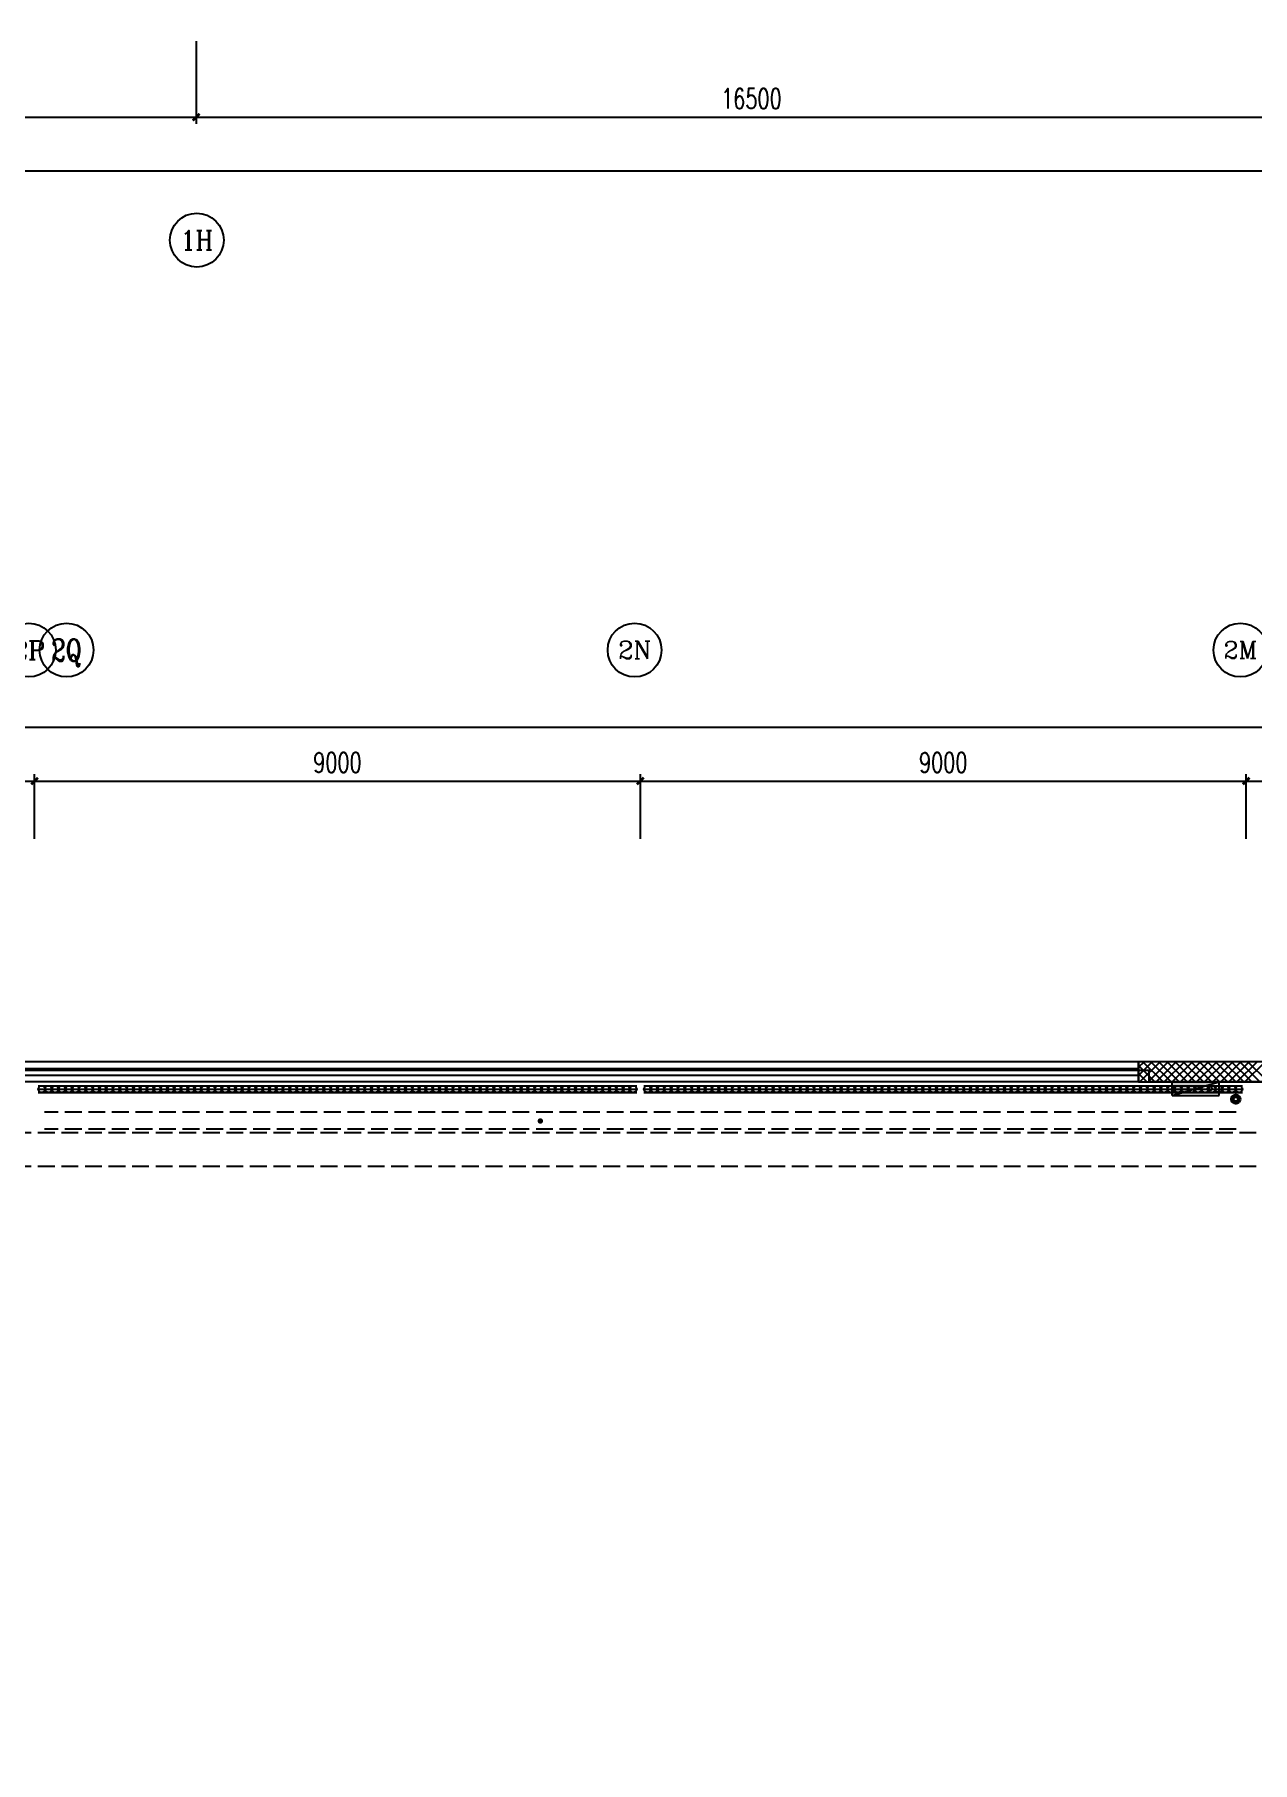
# Model space of a CAD drawing. Extents: x -474411 to 577939, y 0 to 1014176.
# Drawn here: x -245854 to -227760, y 712810 to 738480 of the extents above; entities that cross this region are included whole.
import ezdxf
from ezdxf.enums import TextEntityAlignment as Align

# ---------------------------------------------------------------- set-up
doc = ezdxf.new("R2010")
doc.units = 0
doc.header["$LTSCALE"] = 1000
doc.header["$MEASUREMENT"] = 0
doc.linetypes.add('DASH', pattern=[0.35, 0.25, -0.1])
doc.layers.get('Defpoints').update_dxf_attribs({"color": 210})
for name, color, linetype in [('A-AXIS-D', 1, 'Continuous'), ('A-AXIS-SYMB', 3, 'Continuous'), ('A-HATCH-2', 251, 'Continuous'), ('A-SFCE', 30, 'Continuous'), ('A-WINDOW', 140, 'Continuous'), ('AS-WALL', 40, 'Continuous'), ('AS-结构边线层', 200, 'Continuous'), ('DIM_SYMB', 3, 'Continuous'), ('PUB_HATCH', 8, 'Continuous'), ('PUB_TEXT', 7, 'Continuous'), ('SB_ZF消火栓', 10, 'Continuous')]:
    doc.layers.add(name, color=color, linetype=linetype)
doc.layers.add('LG-ZF消防', color=1, linetype='Continuous', lineweight=60)
doc.styles.add('_TCH_AXIS', font='COMPLEX', dxfattribs={"bigfont": 'GBCBIG'})
doc.styles.add('_TCH_DIM_T3', font='SIMPLEX', dxfattribs={"width": 0.705882, "bigfont": 'GBCBIG'})
doc.dimstyles.new('_TCH_ARCH&&100', dxfattribs={"dimtxt": 297.5, "dimasz": 100, "dimexe": 100, "dimexo": 100, "dimgap": 126.25, "dimtad": 1, "dimdec": 0, "dimzin": 0, "dimdsep": 46, "dimtxsty": '_TCH_DIM_T3', "dimblk": 'ARCHTICK', "dimcen": 0.09, "dimclrt": 7, "dimazin": 2, "dimtfac": 1, "dimtdec": 0, "dimtix": 1, "dimtmove": 2, "dimatfit": 3, "dimfxl": 0, "dimtolj": 1, "dimtzin": 0, "dimarcsym": 0})

# ---------------------------------------------------------------- blocks, each defined once
blk = doc.blocks.new('42343243')
at = {"color": 8}
for p, q in [((-229454, 1223170), (-250354, 1223170)), ((-250354, 1223070), (-229454, 1223070)), ((-250354, 1222970), (-229454, 1222970)), ((-229454, 1222870), (-229454, 1223170)), ((-229454, 1222870), (-250354, 1222870))]:
    blk.add_line(p, q, dxfattribs=at)
at = {"layer": 'AS-WALL', "color": 8}
for p, q in [((-227154, 1223170), (-229454, 1223170)), ((-229454, 1223170), (-229454, 1222870)), ((-229454, 1222870), (-227454, 1222870))]:
    blk.add_line(p, q, dxfattribs=at)
at = {"layer": 'PUB_HATCH', "color": 8, "linetype": 'Continuous'}
for p, q in [((-229454, 1223087), (-229371, 1223170)), ((-229454, 1222967), (-229251, 1223170)), ((-229209, 1222870), (-229454, 1223115)), ((-229329, 1222870), (-229454, 1222995)), ((-229431, 1222870), (-229131, 1223170)), ((-229089, 1222870), (-229389, 1223170)), ((-229311, 1222870), (-229011, 1223170)), ((-228969, 1222870), (-229269, 1223170)), ((-229191, 1222870), (-228891, 1223170)), ((-228849, 1222870), (-229149, 1223170)), ((-229071, 1222870), (-228771, 1223170)), ((-228729, 1222870), (-229029, 1223170)), ((-228951, 1222870), (-228651, 1223170)), ((-228609, 1222870), (-228909, 1223170)), ((-228831, 1222870), (-228531, 1223170)), ((-228489, 1222870), (-228789, 1223170)), ((-228711, 1222870), (-228411, 1223170)), ((-228369, 1222870), (-228669, 1223170)), ((-228591, 1222870), (-228291, 1223170)), ((-228249, 1222870), (-228549, 1223170)), ((-228471, 1222870), (-228171, 1223170)), ((-228129, 1222870), (-228429, 1223170)), ((-228351, 1222870), (-228051, 1223170)), ((-228009, 1222870), (-228309, 1223170)), ((-228231, 1222870), (-227931, 1223170)), ((-227889, 1222870), (-228189, 1223170)), ((-228111, 1222870), (-227811, 1223170)), ((-227769, 1222870), (-228069, 1223170)), ((-227991, 1222870), (-227691, 1223170)), ((-227649, 1222870), (-227949, 1223170)), ((-227871, 1222870), (-227571, 1223170)), ((-227529, 1222870), (-227829, 1223170)), ((-229449, 1222870), (-229454, 1222875))]:
    blk.add_line(p, q, dxfattribs=at)
blk = doc.blocks.new('43243')
at = {"layer": 'AS-结构边线层', "color": 8}
blk.add_lwpolyline([(-200454, 722920), (-210494, 722920), (-210494, 723090), (-223514, 723090), (-223514, 722920), (-225354, 722920), (-225354, 722470), (-227454, 722470), (-227454, 722920), (-229294, 722920), (-229294, 723090), (-250514, 723090), (-250514, 722920), (-252354, 722920), (-252354, 722470), (-254454, 722470), (-254454, 722920), (-264361, 722920), (-285754, 656986)], dxfattribs=at)
blk = doc.blocks.new('w42343')
at = {"layer": 'A-HATCH-2', "linetype": 'DASH'}
for p, q in [((-263654, 722170), (-128354, 722170)), ((-263654, 721670), (-128354, 721670))]:
    blk.add_line(p, q, dxfattribs=at)
blk = doc.blocks.new('34242343243')
at = {"color": 8}
for p, q in [((-245800, 722864), (-245699, 722864)), ((-245800, 722814), (-245699, 722814)), ((-245800, 722764), (-245699, 722764)), ((-245699, 722864), (-245598, 722864)), ((-245699, 722814), (-245598, 722814)), ((-245699, 722764), (-245598, 722764)), ((-245598, 722864), (-245497, 722864)), ((-245598, 722814), (-245497, 722814)), ((-245598, 722764), (-245497, 722764)), ((-245497, 722864), (-245396, 722864)), ((-245497, 722814), (-245396, 722814)), ((-245497, 722764), (-245396, 722764)), ((-245396, 722864), (-245295, 722864)), ((-245396, 722814), (-245295, 722814)), ((-245396, 722764), (-245295, 722764)), ((-245295, 722864), (-245194, 722864)), ((-245295, 722814), (-245194, 722814)), ((-245295, 722764), (-245194, 722764)), ((-245194, 722864), (-245093, 722864)), ((-245194, 722814), (-245093, 722814)), ((-245194, 722764), (-245093, 722764)), ((-245093, 722864), (-244992, 722864)), ((-245093, 722814), (-244992, 722814)), ((-245093, 722764), (-244992, 722764)), ((-244992, 722864), (-244891, 722864)), ((-244992, 722814), (-244891, 722814)), ((-244992, 722764), (-244891, 722764)), ((-244891, 722864), (-244790, 722864)), ((-244891, 722814), (-244790, 722814)), ((-244891, 722764), (-244790, 722764)), ((-244790, 722864), (-244689, 722864)), ((-244790, 722814), (-244689, 722814)), ((-244790, 722764), (-244689, 722764)), ((-244689, 722864), (-244588, 722864)), ((-244689, 722814), (-244588, 722814)), ((-244689, 722764), (-244588, 722764)), ((-244588, 722864), (-244487, 722864)), ((-244588, 722814), (-244487, 722814)), ((-244588, 722764), (-244487, 722764)), ((-244487, 722864), (-244386, 722864)), ((-244487, 722814), (-244386, 722814)), ((-244487, 722764), (-244386, 722764)), ((-244386, 722864), (-244285, 722864)), ((-244386, 722814), (-244285, 722814)), ((-244386, 722764), (-244285, 722764)), ((-244285, 722864), (-244183, 722864)), ((-244285, 722814), (-244183, 722814)), ((-244285, 722764), (-244183, 722764)), ((-244183, 722864), (-244082, 722864)), ((-244183, 722814), (-244082, 722814)), ((-244183, 722764), (-244082, 722764)), ((-244082, 722864), (-243981, 722864)), ((-244082, 722814), (-243981, 722814)), ((-244082, 722764), (-243981, 722764)), ((-243981, 722864), (-243880, 722864)), ((-243981, 722814), (-243880, 722814)), ((-243981, 722764), (-243880, 722764)), ((-243880, 722864), (-243779, 722864)), ((-243880, 722814), (-243779, 722814)), ((-243880, 722764), (-243779, 722764)), ((-243779, 722864), (-243678, 722864)), ((-243779, 722814), (-243678, 722814)), ((-243779, 722764), (-243678, 722764)), ((-243678, 722864), (-243577, 722864)), ((-243678, 722814), (-243577, 722814)), ((-243678, 722764), (-243577, 722764)), ((-243577, 722864), (-243476, 722864)), ((-243577, 722814), (-243476, 722814)), ((-243577, 722764), (-243476, 722764)), ((-243476, 722864), (-243375, 722864)), ((-243476, 722814), (-243375, 722814)), ((-243476, 722764), (-243375, 722764)), ((-243375, 722864), (-243274, 722864)), ((-243375, 722814), (-243274, 722814)), ((-243375, 722764), (-243274, 722764)), ((-243274, 722864), (-243173, 722864)), ((-243274, 722814), (-243173, 722814)), ((-243274, 722764), (-243173, 722764)), ((-243173, 722864), (-243072, 722864)), ((-243173, 722814), (-243072, 722814)), ((-243173, 722764), (-243072, 722764)), ((-243072, 722864), (-242971, 722864)), ((-243072, 722814), (-242971, 722814)), ((-243072, 722764), (-242971, 722764)), ((-242971, 722864), (-242870, 722864)), ((-242971, 722814), (-242870, 722814)), ((-242971, 722764), (-242870, 722764)), ((-242870, 722864), (-242769, 722864)), ((-242870, 722814), (-242769, 722814)), ((-242870, 722764), (-242769, 722764)), ((-242769, 722864), (-242668, 722864)), ((-242769, 722814), (-242668, 722814)), ((-242769, 722764), (-242668, 722764)), ((-242668, 722864), (-242567, 722864)), ((-242668, 722814), (-242567, 722814)), ((-242668, 722764), (-242567, 722764)), ((-242567, 722864), (-242466, 722864)), ((-242567, 722814), (-242466, 722814)), ((-242567, 722764), (-242466, 722764)), ((-242466, 722864), (-242365, 722864)), ((-242466, 722814), (-242365, 722814)), ((-242466, 722764), (-242365, 722764)), ((-242365, 722864), (-242264, 722864)), ((-242365, 722814), (-242264, 722814)), ((-242365, 722764), (-242264, 722764)), ((-242264, 722864), (-242163, 722864)), ((-242264, 722814), (-242163, 722814)), ((-242264, 722764), (-242163, 722764)), ((-242163, 722864), (-242062, 722864)), ((-242163, 722814), (-242062, 722814)), ((-242163, 722764), (-242062, 722764)), ((-242062, 722864), (-241960, 722864)), ((-242062, 722814), (-241960, 722814)), ((-242062, 722764), (-241960, 722764)), ((-241960, 722864), (-241859, 722864)), ((-241960, 722814), (-241859, 722814)), ((-241960, 722764), (-241859, 722764)), ((-241859, 722864), (-241758, 722864)), ((-241859, 722814), (-241758, 722814)), ((-241859, 722764), (-241758, 722764)), ((-241758, 722864), (-241657, 722864)), ((-241758, 722814), (-241657, 722814)), ((-241758, 722764), (-241657, 722764)), ((-241657, 722864), (-241556, 722864)), ((-241657, 722814), (-241556, 722814)), ((-241657, 722764), (-241556, 722764)), ((-241556, 722864), (-241455, 722864)), ((-241556, 722814), (-241455, 722814)), ((-241556, 722764), (-241455, 722764)), ((-241455, 722864), (-241354, 722864)), ((-241455, 722814), (-241354, 722814)), ((-241455, 722764), (-241354, 722764)), ((-241354, 722864), (-241253, 722864)), ((-241354, 722814), (-241253, 722814)), ((-241354, 722764), (-241253, 722764)), ((-241253, 722864), (-241152, 722864)), ((-241253, 722814), (-241152, 722814)), ((-241253, 722764), (-241152, 722764)), ((-241152, 722864), (-241051, 722864)), ((-241152, 722814), (-241051, 722814)), ((-241152, 722764), (-241051, 722764)), ((-241051, 722864), (-240950, 722864)), ((-241051, 722814), (-240950, 722814)), ((-241051, 722764), (-240950, 722764)), ((-240950, 722864), (-240849, 722864)), ((-240950, 722814), (-240849, 722814)), ((-240950, 722764), (-240849, 722764)), ((-240849, 722864), (-240748, 722864)), ((-240849, 722814), (-240748, 722814)), ((-240849, 722764), (-240748, 722764)), ((-240748, 722864), (-240647, 722864)), ((-240748, 722814), (-240647, 722814)), ((-240748, 722764), (-240647, 722764)), ((-240647, 722864), (-240546, 722864)), ((-240647, 722814), (-240546, 722814)), ((-240647, 722764), (-240546, 722764)), ((-240546, 722864), (-240445, 722864)), ((-240546, 722814), (-240445, 722814)), ((-240546, 722764), (-240445, 722764)), ((-240445, 722864), (-240344, 722864)), ((-240445, 722814), (-240344, 722814)), ((-240445, 722764), (-240344, 722764)), ((-240344, 722864), (-240243, 722864)), ((-240344, 722814), (-240243, 722814)), ((-240344, 722764), (-240243, 722764)), ((-240243, 722864), (-240142, 722864)), ((-240243, 722814), (-240142, 722814)), ((-240243, 722764), (-240142, 722764)), ((-240142, 722864), (-240041, 722864)), ((-240142, 722814), (-240041, 722814)), ((-240142, 722764), (-240041, 722764)), ((-240041, 722864), (-239940, 722864)), ((-240041, 722814), (-239940, 722814)), ((-240041, 722764), (-239940, 722764)), ((-239940, 722864), (-239839, 722864)), ((-239940, 722814), (-239839, 722814)), ((-239940, 722764), (-239839, 722764)), ((-239839, 722864), (-239737, 722864)), ((-239839, 722814), (-239737, 722814)), ((-239839, 722764), (-239737, 722764)), ((-239737, 722864), (-239636, 722864)), ((-239737, 722814), (-239636, 722814)), ((-239737, 722764), (-239636, 722764)), ((-239636, 722864), (-239535, 722864)), ((-239636, 722814), (-239535, 722814)), ((-239636, 722764), (-239535, 722764)), ((-239535, 722864), (-239434, 722864)), ((-239535, 722814), (-239434, 722814)), ((-239535, 722764), (-239434, 722764)), ((-239434, 722864), (-239333, 722864)), ((-239434, 722814), (-239333, 722814)), ((-239434, 722764), (-239333, 722764)), ((-239333, 722864), (-239232, 722864)), ((-239333, 722814), (-239232, 722814)), ((-239333, 722764), (-239232, 722764)), ((-239232, 722864), (-239131, 722864)), ((-239232, 722814), (-239131, 722814)), ((-239232, 722764), (-239131, 722764)), ((-239131, 722864), (-239030, 722864)), ((-239131, 722814), (-239030, 722814)), ((-239131, 722764), (-239030, 722764)), ((-239030, 722864), (-238929, 722864)), ((-239030, 722814), (-238929, 722814)), ((-239030, 722764), (-238929, 722764)), ((-238929, 722864), (-238828, 722864)), ((-238929, 722814), (-238828, 722814)), ((-238929, 722764), (-238828, 722764)), ((-238828, 722864), (-238727, 722864)), ((-238828, 722814), (-238727, 722814)), ((-238828, 722764), (-238727, 722764)), ((-238727, 722864), (-238626, 722864)), ((-238727, 722814), (-238626, 722814)), ((-238727, 722764), (-238626, 722764)), ((-238626, 722864), (-238525, 722864)), ((-238626, 722814), (-238525, 722814)), ((-238626, 722764), (-238525, 722764)), ((-238525, 722864), (-238424, 722864)), ((-238525, 722814), (-238424, 722814)), ((-238525, 722764), (-238424, 722764)), ((-238424, 722864), (-238323, 722864)), ((-238424, 722814), (-238323, 722814)), ((-238424, 722764), (-238323, 722764)), ((-238323, 722864), (-238222, 722864)), ((-238323, 722814), (-238222, 722814)), ((-238323, 722764), (-238222, 722764)), ((-238222, 722864), (-238121, 722864)), ((-238222, 722814), (-238121, 722814)), ((-238222, 722764), (-238121, 722764)), ((-238121, 722864), (-238020, 722864)), ((-238121, 722814), (-238020, 722814)), ((-238121, 722764), (-238020, 722764)), ((-238020, 722864), (-237919, 722864)), ((-238020, 722814), (-237919, 722814)), ((-238020, 722764), (-237919, 722764)), ((-237919, 722864), (-237818, 722864)), ((-237919, 722814), (-237818, 722814)), ((-237919, 722764), (-237818, 722764)), ((-237818, 722864), (-237717, 722864)), ((-237818, 722814), (-237717, 722814)), ((-237818, 722764), (-237717, 722764)), ((-237717, 722864), (-237616, 722864)), ((-237717, 722814), (-237616, 722814)), ((-237717, 722764), (-237616, 722764)), ((-237616, 722864), (-237514, 722864)), ((-237616, 722814), (-237514, 722814)), ((-237616, 722764), (-237514, 722764)), ((-237514, 722864), (-237413, 722864)), ((-237514, 722814), (-237413, 722814)), ((-237514, 722764), (-237413, 722764)), ((-237413, 722864), (-237312, 722864)), ((-237413, 722814), (-237312, 722814)), ((-237413, 722764), (-237312, 722764)), ((-237312, 722864), (-237211, 722864)), ((-237312, 722814), (-237211, 722814)), ((-237312, 722764), (-237211, 722764)), ((-237211, 722864), (-237110, 722864)), ((-237211, 722814), (-237110, 722814)), ((-237211, 722764), (-237110, 722764)), ((-237110, 722864), (-237009, 722864)), ((-237110, 722814), (-237009, 722814)), ((-237110, 722764), (-237009, 722764)), ((-237009, 722864), (-236908, 722864)), ((-237009, 722814), (-236908, 722814)), ((-237009, 722764), (-236908, 722764)), ((-236800, 722864), (-236699, 722864)), ((-236800, 722814), (-236699, 722814)), ((-236800, 722764), (-236699, 722764)), ((-236699, 722864), (-236598, 722864)), ((-236699, 722814), (-236598, 722814)), ((-236699, 722764), (-236598, 722764)), ((-236598, 722864), (-236497, 722864)), ((-236598, 722814), (-236497, 722814)), ((-236598, 722764), (-236497, 722764)), ((-236497, 722864), (-236396, 722864)), ((-236497, 722814), (-236396, 722814)), ((-236497, 722764), (-236396, 722764)), ((-236396, 722864), (-236295, 722864)), ((-236396, 722814), (-236295, 722814)), ((-236396, 722764), (-236295, 722764)), ((-236295, 722864), (-236194, 722864)), ((-236295, 722814), (-236194, 722814)), ((-236295, 722764), (-236194, 722764)), ((-236194, 722864), (-236093, 722864)), ((-236194, 722814), (-236093, 722814)), ((-236194, 722764), (-236093, 722764)), ((-236093, 722864), (-235992, 722864)), ((-236093, 722814), (-235992, 722814)), ((-236093, 722764), (-235992, 722764)), ((-235992, 722864), (-235891, 722864)), ((-235992, 722814), (-235891, 722814)), ((-235992, 722764), (-235891, 722764)), ((-235891, 722864), (-235790, 722864)), ((-235891, 722814), (-235790, 722814)), ((-235891, 722764), (-235790, 722764)), ((-235790, 722864), (-235689, 722864)), ((-235790, 722814), (-235689, 722814)), ((-235790, 722764), (-235689, 722764)), ((-235689, 722864), (-235588, 722864)), ((-235689, 722814), (-235588, 722814)), ((-235689, 722764), (-235588, 722764)), ((-235588, 722864), (-235487, 722864)), ((-235588, 722814), (-235487, 722814)), ((-235588, 722764), (-235487, 722764)), ((-235487, 722864), (-235386, 722864)), ((-235487, 722814), (-235386, 722814)), ((-235487, 722764), (-235386, 722764)), ((-235386, 722864), (-235285, 722864)), ((-235386, 722814), (-235285, 722814)), ((-235386, 722764), (-235285, 722764)), ((-235285, 722864), (-235183, 722864)), ((-235285, 722814), (-235183, 722814)), ((-235285, 722764), (-235183, 722764)), ((-235183, 722864), (-235082, 722864)), ((-235183, 722814), (-235082, 722814)), ((-235183, 722764), (-235082, 722764)), ((-235082, 722864), (-234981, 722864)), ((-235082, 722814), (-234981, 722814)), ((-235082, 722764), (-234981, 722764)), ((-234981, 722864), (-234880, 722864)), ((-234981, 722814), (-234880, 722814)), ((-234981, 722764), (-234880, 722764)), ((-234880, 722864), (-234779, 722864)), ((-234880, 722814), (-234779, 722814)), ((-234880, 722764), (-234779, 722764)), ((-234779, 722864), (-234678, 722864)), ((-234779, 722814), (-234678, 722814)), ((-234779, 722764), (-234678, 722764)), ((-234678, 722864), (-234577, 722864)), ((-234678, 722814), (-234577, 722814)), ((-234678, 722764), (-234577, 722764)), ((-234577, 722864), (-234476, 722864)), ((-234577, 722814), (-234476, 722814)), ((-234577, 722764), (-234476, 722764)), ((-234476, 722864), (-234375, 722864)), ((-234476, 722814), (-234375, 722814)), ((-234476, 722764), (-234375, 722764)), ((-234375, 722864), (-234274, 722864)), ((-234375, 722814), (-234274, 722814)), ((-234375, 722764), (-234274, 722764)), ((-234274, 722864), (-234173, 722864)), ((-234274, 722814), (-234173, 722814)), ((-234274, 722764), (-234173, 722764)), ((-234173, 722864), (-234072, 722864)), ((-234173, 722814), (-234072, 722814)), ((-234173, 722764), (-234072, 722764)), ((-234072, 722864), (-233971, 722864)), ((-234072, 722814), (-233971, 722814)), ((-234072, 722764), (-233971, 722764)), ((-233971, 722864), (-233870, 722864)), ((-233971, 722814), (-233870, 722814)), ((-233971, 722764), (-233870, 722764)), ((-233870, 722864), (-233769, 722864)), ((-233870, 722814), (-233769, 722814)), ((-233870, 722764), (-233769, 722764)), ((-233769, 722864), (-233668, 722864)), ((-233769, 722814), (-233668, 722814)), ((-233769, 722764), (-233668, 722764)), ((-233668, 722864), (-233567, 722864)), ((-233668, 722814), (-233567, 722814)), ((-233668, 722764), (-233567, 722764)), ((-233567, 722864), (-233466, 722864)), ((-233567, 722814), (-233466, 722814)), ((-233567, 722764), (-233466, 722764)), ((-233466, 722864), (-233365, 722864)), ((-233466, 722814), (-233365, 722814)), ((-233466, 722764), (-233365, 722764)), ((-233365, 722864), (-233264, 722864)), ((-233365, 722814), (-233264, 722814)), ((-233365, 722764), (-233264, 722764)), ((-233264, 722864), (-233163, 722864)), ((-233264, 722814), (-233163, 722814)), ((-233264, 722764), (-233163, 722764)), ((-233163, 722864), (-233062, 722864)), ((-233163, 722814), (-233062, 722814)), ((-233163, 722764), (-233062, 722764)), ((-233062, 722864), (-232960, 722864)), ((-233062, 722814), (-232960, 722814)), ((-233062, 722764), (-232960, 722764)), ((-232960, 722864), (-232859, 722864)), ((-232960, 722814), (-232859, 722814)), ((-232960, 722764), (-232859, 722764)), ((-232859, 722864), (-232758, 722864)), ((-232859, 722814), (-232758, 722814)), ((-232859, 722764), (-232758, 722764)), ((-232758, 722864), (-232657, 722864)), ((-232758, 722814), (-232657, 722814)), ((-232758, 722764), (-232657, 722764)), ((-232657, 722864), (-232556, 722864)), ((-232657, 722814), (-232556, 722814)), ((-232657, 722764), (-232556, 722764)), ((-232556, 722864), (-232455, 722864)), ((-232556, 722814), (-232455, 722814)), ((-232556, 722764), (-232455, 722764)), ((-232455, 722864), (-232354, 722864)), ((-232455, 722814), (-232354, 722814)), ((-232455, 722764), (-232354, 722764)), ((-232354, 722864), (-232253, 722864)), ((-232354, 722814), (-232253, 722814)), ((-232354, 722764), (-232253, 722764)), ((-232253, 722864), (-232152, 722864)), ((-232253, 722814), (-232152, 722814)), ((-232253, 722764), (-232152, 722764)), ((-232152, 722864), (-232051, 722864)), ((-232152, 722814), (-232051, 722814)), ((-232152, 722764), (-232051, 722764)), ((-232051, 722864), (-231950, 722864)), ((-232051, 722814), (-231950, 722814)), ((-232051, 722764), (-231950, 722764)), ((-231950, 722864), (-231849, 722864)), ((-231950, 722814), (-231849, 722814)), ((-231950, 722764), (-231849, 722764)), ((-231849, 722864), (-231748, 722864)), ((-231849, 722814), (-231748, 722814)), ((-231849, 722764), (-231748, 722764)), ((-231748, 722864), (-231647, 722864)), ((-231748, 722814), (-231647, 722814)), ((-231748, 722764), (-231647, 722764)), ((-231647, 722864), (-231546, 722864)), ((-231647, 722814), (-231546, 722814)), ((-231647, 722764), (-231546, 722764)), ((-231546, 722864), (-231445, 722864)), ((-231546, 722814), (-231445, 722814)), ((-231546, 722764), (-231445, 722764)), ((-231445, 722864), (-231344, 722864)), ((-231445, 722814), (-231344, 722814)), ((-231445, 722764), (-231344, 722764)), ((-231344, 722864), (-231243, 722864)), ((-231344, 722814), (-231243, 722814)), ((-231344, 722764), (-231243, 722764)), ((-231243, 722864), (-231142, 722864)), ((-231243, 722814), (-231142, 722814)), ((-231243, 722764), (-231142, 722764)), ((-231142, 722864), (-231041, 722864)), ((-231142, 722814), (-231041, 722814)), ((-231142, 722764), (-231041, 722764)), ((-231041, 722864), (-230940, 722864)), ((-231041, 722814), (-230940, 722814)), ((-231041, 722764), (-230940, 722764)), ((-230940, 722864), (-230839, 722864)), ((-230940, 722814), (-230839, 722814)), ((-230940, 722764), (-230839, 722764)), ((-230839, 722864), (-230737, 722864)), ((-230839, 722814), (-230737, 722814)), ((-230839, 722764), (-230737, 722764)), ((-230737, 722864), (-230636, 722864)), ((-230737, 722814), (-230636, 722814)), ((-230737, 722764), (-230636, 722764)), ((-230636, 722864), (-230535, 722864)), ((-230636, 722814), (-230535, 722814)), ((-230636, 722764), (-230535, 722764)), ((-230535, 722864), (-230434, 722864)), ((-230535, 722814), (-230434, 722814)), ((-230535, 722764), (-230434, 722764)), ((-230434, 722864), (-230333, 722864)), ((-230434, 722814), (-230333, 722814)), ((-230434, 722764), (-230333, 722764)), ((-230333, 722864), (-230232, 722864)), ((-230333, 722814), (-230232, 722814)), ((-230333, 722764), (-230232, 722764)), ((-230232, 722864), (-230131, 722864)), ((-230232, 722814), (-230131, 722814)), ((-230232, 722764), (-230131, 722764)), ((-230131, 722864), (-230030, 722864)), ((-230131, 722814), (-230030, 722814)), ((-230131, 722764), (-230030, 722764)), ((-230030, 722864), (-229929, 722864)), ((-230030, 722814), (-229929, 722814)), ((-230030, 722764), (-229929, 722764)), ((-229929, 722864), (-229828, 722864)), ((-229929, 722814), (-229828, 722814)), ((-229929, 722764), (-229828, 722764)), ((-229828, 722864), (-229727, 722864)), ((-229828, 722814), (-229727, 722814)), ((-229828, 722764), (-229727, 722764)), ((-229727, 722864), (-229626, 722864)), ((-229727, 722814), (-229626, 722814)), ((-229727, 722764), (-229626, 722764)), ((-229626, 722864), (-229525, 722864)), ((-229626, 722814), (-229525, 722814)), ((-229626, 722764), (-229525, 722764)), ((-229525, 722864), (-229424, 722864)), ((-229525, 722814), (-229424, 722814)), ((-229525, 722764), (-229424, 722764)), ((-229424, 722864), (-229323, 722864)), ((-229424, 722814), (-229323, 722814)), ((-229424, 722764), (-229323, 722764)), ((-229323, 722864), (-229222, 722864)), ((-229323, 722814), (-229222, 722814)), ((-229323, 722764), (-229222, 722764)), ((-229222, 722864), (-229121, 722864)), ((-229222, 722814), (-229121, 722814)), ((-229222, 722764), (-229121, 722764)), ((-229121, 722864), (-229020, 722864)), ((-229121, 722814), (-229020, 722814)), ((-229121, 722764), (-229020, 722764)), ((-229020, 722864), (-228919, 722864)), ((-229020, 722814), (-228919, 722814)), ((-229020, 722764), (-228919, 722764)), ((-228919, 722864), (-228818, 722864)), ((-228919, 722814), (-228818, 722814)), ((-228919, 722764), (-228818, 722764)), ((-228818, 722864), (-228717, 722864)), ((-228818, 722814), (-228717, 722814)), ((-228818, 722764), (-228717, 722764)), ((-228717, 722864), (-228616, 722864)), ((-228717, 722814), (-228616, 722814)), ((-228717, 722764), (-228616, 722764)), ((-228616, 722864), (-228514, 722864)), ((-228616, 722814), (-228514, 722814)), ((-228616, 722764), (-228514, 722764)), ((-228514, 722864), (-228413, 722864)), ((-228514, 722814), (-228413, 722814)), ((-228514, 722764), (-228413, 722764)), ((-228413, 722864), (-228312, 722864)), ((-228413, 722814), (-228312, 722814)), ((-228413, 722764), (-228312, 722764)), ((-228312, 722864), (-228211, 722864)), ((-228312, 722814), (-228211, 722814)), ((-228312, 722764), (-228211, 722764)), ((-228211, 722864), (-228110, 722864)), ((-228211, 722814), (-228110, 722814)), ((-228211, 722764), (-228110, 722764)), ((-228110, 722864), (-228009, 722864)), ((-228110, 722814), (-228009, 722814)), ((-228110, 722764), (-228009, 722764)), ((-228009, 722864), (-227908, 722864)), ((-228009, 722814), (-227908, 722814)), ((-228009, 722764), (-227908, 722764))]:
    blk.add_line(p, q, dxfattribs=at)
for centre in [(-245750, 722814), (-245649, 722814), (-245548, 722814), (-245447, 722814), (-245345, 722814), (-245244, 722814), (-245143, 722814), (-245042, 722814), (-244941, 722814), (-244840, 722814), (-244739, 722814), (-244638, 722814), (-244537, 722814), (-244436, 722814), (-244335, 722814), (-244234, 722814), (-244133, 722814), (-244032, 722814), (-243931, 722814), (-243830, 722814), (-243729, 722814), (-243628, 722814), (-243527, 722814), (-243426, 722814), (-243325, 722814), (-243224, 722814), (-243122, 722814), (-243021, 722814), (-242920, 722814), (-242819, 722814), (-242718, 722814), (-242617, 722814), (-242516, 722814), (-242415, 722814), (-242314, 722814), (-242213, 722814), (-242112, 722814), (-242011, 722814), (-241910, 722814), (-241809, 722814), (-241708, 722814), (-241607, 722814), (-241506, 722814), (-241405, 722814), (-241304, 722814), (-241203, 722814), (-241102, 722814), (-241001, 722814), (-240899, 722814), (-240798, 722814), (-240697, 722814), (-240596, 722814), (-240495, 722814), (-240394, 722814), (-240293, 722814), (-240192, 722814), (-240091, 722814), (-239990, 722814), (-239889, 722814), (-239788, 722814), (-239687, 722814), (-239586, 722814), (-239485, 722814), (-239384, 722814), (-239283, 722814), (-239182, 722814), (-239081, 722814), (-238980, 722814), (-238879, 722814), (-238778, 722814), (-238676, 722814), (-238575, 722814), (-238474, 722814), (-238373, 722814), (-238272, 722814), (-238171, 722814), (-238070, 722814), (-237969, 722814), (-237868, 722814), (-237767, 722814), (-237666, 722814), (-237565, 722814), (-237464, 722814), (-237363, 722814), (-237262, 722814), (-237161, 722814), (-237060, 722814), (-236959, 722814), (-236750, 722814), (-236649, 722814), (-236548, 722814), (-236447, 722814), (-236345, 722814), (-236244, 722814), (-236143, 722814), (-236042, 722814), (-235941, 722814), (-235840, 722814), (-235739, 722814), (-235638, 722814), (-235537, 722814), (-235436, 722814), (-235335, 722814), (-235234, 722814), (-235133, 722814), (-235032, 722814), (-234931, 722814), (-234830, 722814), (-234729, 722814), (-234628, 722814), (-234527, 722814), (-234426, 722814), (-234325, 722814), (-234224, 722814), (-234122, 722814), (-234021, 722814), (-233920, 722814), (-233819, 722814), (-233718, 722814), (-233617, 722814), (-233516, 722814), (-233415, 722814), (-233314, 722814), (-233213, 722814), (-233112, 722814), (-233011, 722814), (-232910, 722814), (-232809, 722814), (-232708, 722814), (-232607, 722814), (-232506, 722814), (-232405, 722814), (-232304, 722814), (-232203, 722814), (-232102, 722814), (-232001, 722814), (-231899, 722814), (-231798, 722814), (-231697, 722814), (-231596, 722814), (-231495, 722814), (-231394, 722814), (-231293, 722814), (-231192, 722814), (-231091, 722814), (-230990, 722814), (-230889, 722814), (-230788, 722814), (-230687, 722814), (-230586, 722814), (-230485, 722814), (-230384, 722814), (-230283, 722814), (-230182, 722814), (-230081, 722814), (-229980, 722814), (-229879, 722814), (-229778, 722814), (-229676, 722814), (-229575, 722814), (-229474, 722814), (-229373, 722814), (-229272, 722814), (-229171, 722814), (-229070, 722814), (-228969, 722814), (-228868, 722814), (-228767, 722814), (-228666, 722814), (-228565, 722814), (-228464, 722814), (-228363, 722814), (-228262, 722814), (-228161, 722814), (-228060, 722814), (-227959, 722814)]:
    blk.add_ellipse(centre, major_axis=(-50.5, 0), ratio=0.989654, start_param=3.141593, end_param=9.424778, dxfattribs=at)
blk = doc.blocks.new('234243242332')
at = {"layer": 'SB_ZF消火栓'}
blk.add_hatch(color=8, dxfattribs=at).paths.add_polyline_path([(-228255, 722920), (-228955, 722920), (-228955, 722720)])
at = {"layer": 'LG-ZF消防', "color": 8, "linetype": 'Continuous'}
blk.add_circle((-228009, 722664), 50, dxfattribs=at)
at = {"layer": 'SB_ZF消火栓', "color": 8}
for p, q in [((-228255, 722920), (-228955, 722920)), ((-228955, 722720), (-228955, 722920)), ((-228955, 722720), (-228255, 722920)), ((-228255, 722720), (-228255, 722920)), ((-228955, 722720), (-228255, 722720))]:
    blk.add_line(p, q, dxfattribs=at)
blk.add_circle((-228395, 722820), 32.5, dxfattribs=at)
blk = doc.blocks.new('_ArchTick')
at = {"color": 0, "linetype": 'ByBlock', "const_width": 0.4}
blk.add_lwpolyline([(-0.5, -0.5), (0.5, 0.5)], dxfattribs=at)
blk = doc.blocks.new('*D599')
at = {"layer": 'A-AXIS-D', "color": 0, "lineweight": -2}
for p, q in [((-253954, 738380), (-253954, 737153)), ((-243454, 738380), (-243454, 737153)), ((-253954, 737253), (-243454, 737253))]:
    blk.add_line(p, q, dxfattribs=at)
at = {"layer": 'Defpoints', "color": 0}
for p in [(-253954, 738480), (-243454, 738480), (-243454, 737253)]:
    blk.add_point(p, dxfattribs=at)
at = {"layer": 'A-AXIS-D', "color": 0, "lineweight": -2, "xscale": 100, "yscale": 100, "zscale": 100, "rotation": 180}
blk.add_blockref('_ArchTick', (-253954, 737253), dxfattribs=at)
at = {"layer": 'A-AXIS-D', "color": 0, "lineweight": -2, "xscale": 100, "yscale": 100, "zscale": 100}
blk.add_blockref('_ArchTick', (-243454, 737253), dxfattribs=at)
at = {"layer": 'A-AXIS-D', "color": 7, "insert": (-248704, 737528), "char_height": 297.5, "attachment_point": 5, "style": '_TCH_DIM_T3'}
blk.add_mtext('\\A1;10500', dxfattribs=at)
blk = doc.blocks.new('*D600')
at = {"layer": 'A-AXIS-D', "color": 0, "lineweight": -2}
for p, q in [((-243454, 738380), (-243454, 737153)), ((-226954, 738380), (-226954, 737153)), ((-243454, 737253), (-226954, 737253))]:
    blk.add_line(p, q, dxfattribs=at)
at = {"layer": 'Defpoints', "color": 0}
for p in [(-243454, 738480), (-226954, 738480), (-226954, 737253)]:
    blk.add_point(p, dxfattribs=at)
at = {"layer": 'A-AXIS-D', "color": 0, "lineweight": -2, "xscale": 100, "yscale": 100, "zscale": 100, "rotation": 180}
blk.add_blockref('_ArchTick', (-243454, 737253), dxfattribs=at)
at = {"layer": 'A-AXIS-D', "color": 0, "lineweight": -2, "xscale": 100, "yscale": 100, "zscale": 100}
blk.add_blockref('_ArchTick', (-226954, 737253), dxfattribs=at)
at = {"layer": 'A-AXIS-D', "color": 7, "insert": (-235204, 737528), "char_height": 297.5, "attachment_point": 5, "style": '_TCH_DIM_T3'}
blk.add_mtext('\\A1;16500', dxfattribs=at)
blk = doc.blocks.new('*D610')
at = {"layer": 'A-AXIS-D', "color": 0, "lineweight": -2}
for p, q in [((-254554, 738280), (-254554, 736353)), ((-128054, 738280), (-128054, 736353)), ((-254554, 736453), (-128054, 736453))]:
    blk.add_line(p, q, dxfattribs=at)
at = {"layer": 'Defpoints', "color": 0}
for p in [(-254554, 738380), (-128054, 738380), (-128054, 736453)]:
    blk.add_point(p, dxfattribs=at)
at = {"layer": 'A-AXIS-D', "color": 0, "lineweight": -2, "xscale": 100, "yscale": 100, "zscale": 100, "rotation": 180}
blk.add_blockref('_ArchTick', (-254554, 736453), dxfattribs=at)
at = {"layer": 'A-AXIS-D', "color": 0, "lineweight": -2, "xscale": 100, "yscale": 100, "zscale": 100}
blk.add_blockref('_ArchTick', (-128054, 736453), dxfattribs=at)
at = {"layer": 'A-AXIS-D', "color": 7, "insert": (-191304, 736728), "char_height": 297.5, "attachment_point": 5, "style": '_TCH_DIM_T3'}
blk.add_mtext('\\A1;126500', dxfattribs=at)
blk = doc.blocks.new('*D649')
at = {"layer": 'A-AXIS-D', "color": 0, "lineweight": -2}
for p, q in [((-254854, 726530), (-254854, 727490)), ((-245854, 726530), (-245854, 727490)), ((-254854, 727390), (-245854, 727390))]:
    blk.add_line(p, q, dxfattribs=at)
at = {"layer": 'Defpoints', "color": 0}
for p in [(-245854, 727390), (-254854, 726430), (-245854, 726430)]:
    blk.add_point(p, dxfattribs=at)
at = {"layer": 'A-AXIS-D', "color": 0, "lineweight": -2, "xscale": 100, "yscale": 100, "zscale": 100, "rotation": 180}
blk.add_blockref('_ArchTick', (-254854, 727390), dxfattribs=at)
at = {"layer": 'A-AXIS-D', "color": 0, "lineweight": -2, "xscale": 100, "yscale": 100, "zscale": 100}
blk.add_blockref('_ArchTick', (-245854, 727390), dxfattribs=at)
at = {"layer": 'A-AXIS-D', "color": 7, "insert": (-250354, 727665), "char_height": 297.5, "attachment_point": 5, "style": '_TCH_DIM_T3'}
blk.add_mtext('\\A1;9000', dxfattribs=at)
blk = doc.blocks.new('*D650')
at = {"layer": 'A-AXIS-D', "color": 0, "lineweight": -2}
for p, q in [((-245854, 726530), (-245854, 727490)), ((-236854, 726530), (-236854, 727490)), ((-245854, 727390), (-236854, 727390))]:
    blk.add_line(p, q, dxfattribs=at)
at = {"layer": 'Defpoints', "color": 0}
for p in [(-236854, 727390), (-245854, 726430), (-236854, 726430)]:
    blk.add_point(p, dxfattribs=at)
at = {"layer": 'A-AXIS-D', "color": 0, "lineweight": -2, "xscale": 100, "yscale": 100, "zscale": 100, "rotation": 180}
blk.add_blockref('_ArchTick', (-245854, 727390), dxfattribs=at)
at = {"layer": 'A-AXIS-D', "color": 0, "lineweight": -2, "xscale": 100, "yscale": 100, "zscale": 100}
blk.add_blockref('_ArchTick', (-236854, 727390), dxfattribs=at)
at = {"layer": 'A-AXIS-D', "color": 7, "insert": (-241354, 727665), "char_height": 297.5, "attachment_point": 5, "style": '_TCH_DIM_T3'}
blk.add_mtext('\\A1;9000', dxfattribs=at)
blk = doc.blocks.new('*D651')
at = {"layer": 'A-AXIS-D', "color": 0, "lineweight": -2}
for p, q in [((-236854, 726530), (-236854, 727490)), ((-227854, 726530), (-227854, 727490)), ((-236854, 727390), (-227854, 727390))]:
    blk.add_line(p, q, dxfattribs=at)
at = {"layer": 'Defpoints', "color": 0}
for p in [(-227854, 727390), (-236854, 726430), (-227854, 726430)]:
    blk.add_point(p, dxfattribs=at)
at = {"layer": 'A-AXIS-D', "color": 0, "lineweight": -2, "xscale": 100, "yscale": 100, "zscale": 100, "rotation": 180}
blk.add_blockref('_ArchTick', (-236854, 727390), dxfattribs=at)
at = {"layer": 'A-AXIS-D', "color": 0, "lineweight": -2, "xscale": 100, "yscale": 100, "zscale": 100}
blk.add_blockref('_ArchTick', (-227854, 727390), dxfattribs=at)
at = {"layer": 'A-AXIS-D', "color": 7, "insert": (-232354, 727665), "char_height": 297.5, "attachment_point": 5, "style": '_TCH_DIM_T3'}
blk.add_mtext('\\A1;9000', dxfattribs=at)
blk = doc.blocks.new('*D652')
at = {"layer": 'A-AXIS-D', "color": 0, "lineweight": -2}
for p, q in [((-227854, 726530), (-227854, 727490)), ((-218854, 726530), (-218854, 727490)), ((-227854, 727390), (-218854, 727390))]:
    blk.add_line(p, q, dxfattribs=at)
at = {"layer": 'Defpoints', "color": 0}
for p in [(-218854, 727390), (-227854, 726430), (-218854, 726430)]:
    blk.add_point(p, dxfattribs=at)
at = {"layer": 'A-AXIS-D', "color": 0, "lineweight": -2, "xscale": 100, "yscale": 100, "zscale": 100, "rotation": 180}
blk.add_blockref('_ArchTick', (-227854, 727390), dxfattribs=at)
at = {"layer": 'A-AXIS-D', "color": 0, "lineweight": -2, "xscale": 100, "yscale": 100, "zscale": 100}
blk.add_blockref('_ArchTick', (-218854, 727390), dxfattribs=at)
at = {"layer": 'A-AXIS-D', "color": 7, "insert": (-223354, 727665), "char_height": 297.5, "attachment_point": 5, "style": '_TCH_DIM_T3'}
blk.add_mtext('\\A1;9000', dxfattribs=at)
blk = doc.blocks.new('*D689')
at = {"layer": 'A-AXIS-D', "color": 0, "lineweight": -2}
for p, q in [((-286054, 726630), (-286054, 728290)), ((-128054, 726630), (-128054, 728290)), ((-286054, 728190), (-128054, 728190))]:
    blk.add_line(p, q, dxfattribs=at)
at = {"layer": 'Defpoints', "color": 0}
for p in [(-128054, 728190), (-286054, 726530), (-128054, 726530)]:
    blk.add_point(p, dxfattribs=at)
at = {"layer": 'A-AXIS-D', "color": 0, "lineweight": -2, "xscale": 100, "yscale": 100, "zscale": 100, "rotation": 180}
blk.add_blockref('_ArchTick', (-286054, 728190), dxfattribs=at)
at = {"layer": 'A-AXIS-D', "color": 0, "lineweight": -2, "xscale": 100, "yscale": 100, "zscale": 100}
blk.add_blockref('_ArchTick', (-128054, 728190), dxfattribs=at)
at = {"layer": 'A-AXIS-D', "color": 7, "insert": (-207054, 728465), "char_height": 297.5, "attachment_point": 5, "style": '_TCH_DIM_T3'}
blk.add_mtext('\\A1;158000', dxfattribs=at)

msp = doc.modelspace()

# ---------------------------------------------------------------- linework, layer by layer
at = {"layer": 'A-AXIS-D', "color": 8}
for centre in [(-243443.6, 735426.1), (-245939.1, 729336.1), (-245379.1, 729336.1), (-236939.1, 729336.1), (-227939.1, 729336.1)]:
    msp.add_circle(centre, 400, dxfattribs=at)
at = {"layer": 'A-AXIS-SYMB', "color": 8, "const_width": 40}
msp.add_lwpolyline([(-238340, 722320, 1), (-238340, 722360, 1)], format="xyb", close=True, dxfattribs=at)
at = {"layer": 'A-SFCE', "color": 8, "linetype": 'DASH'}
for p, q in [((-228004.2, 722470), (-245704.2, 722470)), ((-228004.2, 722220), (-245704.2, 722220))]:
    msp.add_line(p, q, dxfattribs=at)

# ---------------------------------------------------------------- block references
at = {"layer": 'A-WINDOW', "color": 8}
for name, p in [('43243', (0, 0)), ('42343243', (0, -499950)), ('w42343', (0, 0))]:
    msp.add_blockref(name, p, dxfattribs=at)
at = {"layer": 'DIM_SYMB', "color": 8}
msp.add_blockref('34242343243', (0, 0), dxfattribs=at)
at = {"layer": 'SB_ZF消火栓', "color": 8, "linetype": 'Continuous'}
msp.add_blockref('234243242332', (0, 0), dxfattribs=at)

# ---------------------------------------------------------------- texts
at = {"layer": 'PUB_TEXT', "color": 8, "style": '_TCH_AXIS'}
for s, height, p, p2 in [('1H', 288.12, (-243683.7, 735282.1), (-243203.5, 735282.1)), ('2P', 276.42, (-246182.6, 729197.9), (-245695.6, 729197.9)), ('2N', 265.5, (-237185.6, 729203.4), (-236692.6, 729203.4)), ('2M', 255.29, (-228188.3, 729208.5), (-227689.9, 729208.5))]:
    msp.add_text(s, height=height, dxfattribs=at).set_placement(p, p2, align=Align.FIT)
at = {"layer": 'PUB_TEXT', "color": 8, "style": '_TCH_AXIS', "width": 0.807692}
msp.add_text('2Q', height=327.87, dxfattribs=at).set_placement((-245606.1, 729172.2), (-245152.1, 729172.2), align=Align.FIT)

# ---------------------------------------------------------------- dimensions: what is measured, and where the dimension line sits
at = {"layer": 'A-AXIS-D', "color": 8}
for base, p1, p2, picture, middle in [((-128054.2, 736453.3), (-254554.2, 738380), (-128054.2, 738380), '*D610', (-191304.2, 736728.3)), ((-243454.2, 737253.3), (-253954.1, 738480), (-243454.2, 738480), '*D599', (-248704.2, 737528.3)), ((-226954.2, 737253.3), (-243454.2, 738480), (-226954.2, 738480), '*D600', (-235204.2, 737528.3)), ((-128054.2, 728190), (-286054.2, 726530), (-128054.2, 726530), '*D689', (-207054.2, 728465)), ((-245854.2, 727390), (-254854.2, 726430), (-245854.2, 726430), '*D649', (-250354.2, 727665)), ((-236854.2, 727390), (-245854.2, 726430), (-236854.2, 726430), '*D650', (-241354.2, 727665)), ((-227854.2, 727390), (-236854.2, 726430), (-227854.2, 726430), '*D651', (-232354.2, 727665)), ((-218854.2, 727390), (-227854.2, 726430), (-218854.2, 726430), '*D652', (-223354.2, 727665))]:
    dim = msp.add_linear_dim(base=base, p1=p1, p2=p2, angle=0, dimstyle='_TCH_ARCH&&100', override={"dimgap": 0}, dxfattribs=at)
    dim.commit()
    dim.dimension.update_dxf_attribs({"geometry": picture, "text_midpoint": middle, "dimtype": 161})

doc.saveas('drawing.dxf')
